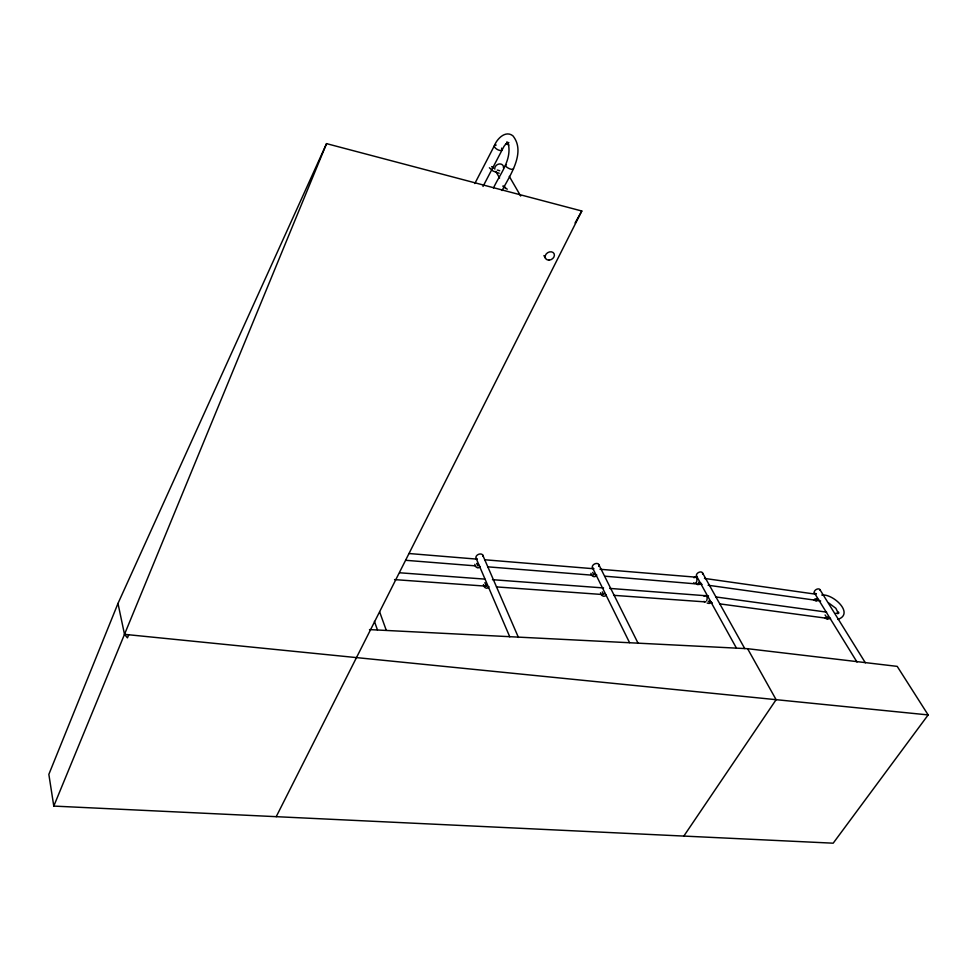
<?xml version="1.0" encoding="UTF-8"?>
<svg xmlns="http://www.w3.org/2000/svg" width="977" height="977" viewBox="0 0 977 977"><rect width="100%" height="100%" fill="white"/><g stroke="black" fill="none" stroke-linecap="round" stroke-linejoin="round"><path stroke-width="1.47" d="M276.222 816.674L581.803 211.008L326.55 143.631L117.985 603.444L48.85 774.37L53.784 806.086L833.186 843.188L928.15 714.92L897.204 666.375L747.6 648.704L369.501 629.603M53.784 806.086L326.55 143.631M128.72 634.757L127.437 637.871L124.506 634.342L117.985 603.444M474.822 183.542L494.435 145.61C496.951 138.856 505.536 129.99 512.913 135.827C526.285 152.388 509.738 175.726 502.056 190.539M483.004 186.448L504.034 146.294L506.184 143.631L505.622 144.242L508.809 142.581L506.807 142.63L508.455 143.13L506.745 142.044L508.651 145.304L508.467 144.498C511.679 160.594 499.735 174.394 493.483 187.987M575.062 222.964L581.803 211.008M478.681 564.975L477.826 565.915L476.654 563.375M487.401 585.333L486.363 586.102L484.885 582.634M489.001 586.713C487.425 589.925 483.407 587.556 483.444 584.564M595.164 573.853L593.882 574.781L592.685 572.412M596.776 574.989C595.335 578.274 591.109 576.43 590.926 573.291M604.824 593.405L603.517 594.297L602.284 591.867M683.827 836.08L776.117 699.679L747.6 648.704M699.276 581.913L698.457 582.768M700.827 582.988L699.373 584.429L697.285 584.564M709.681 600.721L708.215 601.502M711.256 601.82L709.204 603.481L707.14 603.065M480.171 566.489C478.559 569.506 474.785 567.136 474.81 564.303M817.102 598.449L816.064 599.316L815.038 598.657M818.604 599.475L816.161 601.124L813.585 599.731M828.301 616.609L826.737 617.391L825.077 614.997M829.815 617.659L827.324 619.296L824.71 617.867M606.18 594.981C604.409 597.863 600.733 595.53 600.501 592.758M837.814 619.442C854.887 613.666 832.905 593.381 821.755 595.042M835.604 613.348L838.742 612.982L837.607 613.69L838.535 612.115L838.4 613.434L835.848 608.292L828.814 603.041M394.549 579.605L485.825 586.151M496.475 586.908L602.956 594.553M613.605 595.323L704.869 601.869M399.642 572.778L484.861 579.117M492.469 579.679L603.566 587.946M609.648 588.398L708.508 595.946M405.65 560.297L475.604 565.878M487.779 566.843L592.709 575.221M604.873 576.198L702.097 584.405M409.009 553.519L477.203 559.149M484.787 559.772L593.906 568.761M599.963 569.261L695.453 577.138M124.506 634.342L928.15 714.92M709.363 602.467L712.355 602.87M719.841 603.884L830.597 618.795M715.982 596.971L826.627 612.127M708.105 585.247L820.656 600.953M704.466 578.408L815.734 594.199M497.281 170.059L499.711 170.719M499.174 173.259L493.104 171.097L489.367 167.763M507.271 189.196L502.764 186.07M493.287 168.154L491.663 166.615M820.033 589.803L865.366 662.809M814.305 592.783L857.012 662.064M509.286 176.373L520.68 196.035M495.84 171.427L499.601 178.009M504.108 185.899L505.61 188.524M543.933 255.583L545.435 258.221M702.524 572.913L744.755 648.581M696.54 576.027L736.292 647.849M598.742 564.486L638.128 643.342M592.489 567.735L629.567 642.658M482.711 555.058L518.433 637.444M476.178 558.465L509.774 636.821M379.65 611.92L386.281 630.324M374.423 621.396L377.452 629.909M598.632 566.428A3.517 2.381 -26.5 0 0 597.753 563.656L597.02 563.485A3.517 2.381 -26.5 0 0 592.807 565.439A3.517 2.381 -26.5 0 0 593.479 568.553M482.956 556.377A3.7 2.577 -23.3 0 0 481.6 554.179L480.794 553.996A3.7 2.577 -23.3 0 0 476.373 556.047A3.7 2.577 -23.3 0 0 477.301 559.332M820.13 590.34A3.236 2.015 -31 0 0 819.276 589.058L818.665 588.911A3.236 2.015 -31 0 0 814.818 590.706A3.236 2.015 -31 0 0 815.062 593.527L815.685 593.674A3.236 2.015 -31 0 0 816.393 593.674M702.597 574.122A3.383 2.198 -28.9 0 0 701.657 572.131L700.973 571.96A3.383 2.198 -28.9 0 0 697.212 573.523A3.383 2.198 -28.9 0 0 696.894 576.491M704.075 596.324A3.175 1.917 -84.3 0 1 706.615 596.312A3.175 1.917 -84.3 0 1 706.689 600.464M705.87 601.539A3.175 1.917 -84.3 0 1 703.965 601.343M501.567 148.138A4.36 1.917 29.7 0 1 500.774 150.507A4.36 1.917 29.7 0 1 495.754 148.37A4.36 1.917 29.7 0 1 494.814 145.255M495.424 145.072A4.36 1.917 29.7 0 1 496.218 145.072M513.499 168.594A4.433 1.514 25.9 0 1 508.211 168.093A4.433 1.514 25.9 0 1 506.416 164.686M694.012 577.798A3.139 1.881 -83.9 0 1 696.491 577.981A3.139 1.881 -83.9 0 1 696.418 582.109M696.039 582.695A3.139 1.881 -83.9 0 1 693.731 582.768M503.497 167.897A4.58 3.823 -31.5 0 0 500.847 164.063A4.58 3.823 -31.5 0 0 495.681 166.066L495.095 167.055A4.58 3.823 -31.5 0 0 494.802 169.155M549.05 260.114A4.897 3.884 -30.9 0 0 554.106 253.702A4.897 3.884 -30.9 0 0 546.155 254.032A4.897 3.884 -30.9 0 0 549.05 260.114"/></g></svg>
